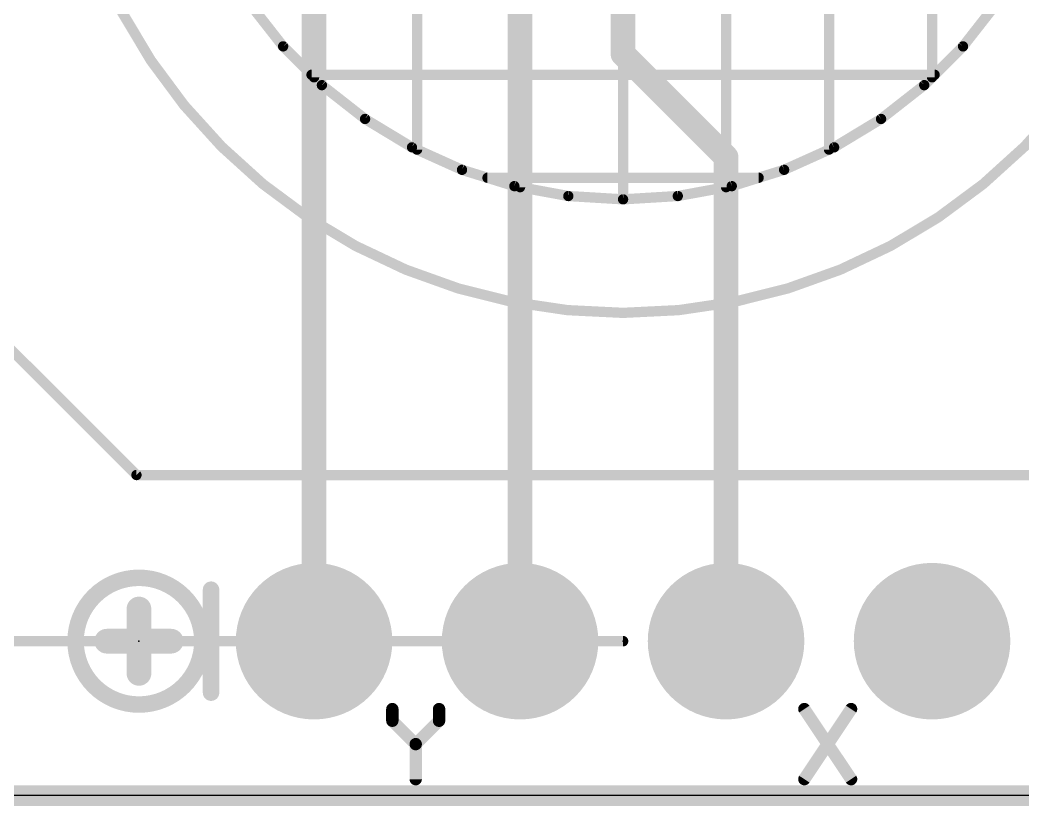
# Model space of a CAD drawing. Extents: x -11.6 to 25.5, y -0.1 to 26.8.
# Drawn here: x 5.26 to 17.63, y -0.13 to 9.57 of the extents above; entities that cross this region are included whole.
import ezdxf

# ---------------------------------------------------------------- set-up
doc = ezdxf.new("R2010")
doc.units = 0
for name, color, linetype in [('1', 12, 'CONTINUOUS'), ('16', 132, 'CONTINUOUS'), ('17', 110, 'CONTINUOUS'), ('20', 53, 'CONTINUOUS'), ('21', 40, 'CONTINUOUS'), ('23', 53, 'CONTINUOUS'), ('47', 253, 'CONTINUOUS'), ('51', 253, 'CONTINUOUS')]:
    doc.layers.add(name, color=color, linetype=linetype)

# ---------------------------------------------------------------- blocks, each defined once
blk = doc.blocks.new('RECT')
blk.add_solid([(-0.5, -0.5), (0.5, -0.5), (-0.5, 0.5), (0.5, 0.5)])
blk = doc.blocks.new('ROUNDP')
at = {"const_width": 0.5}
blk.add_lwpolyline([(0, -0.25, 1), (0, 0.25, 1), (0, -0.25)], format="xyb", dxfattribs=at)

msp = doc.modelspace()

# ---------------------------------------------------------------- linework, layer by layer
at = {"layer": '1'}
for points, const_width in [([(12.7, 21.954), (12.7, 9.144)], 0.3048), ([(12.7, 9.144), (13.97, 7.874)], 0.3048), ([(13.97, 7.874), (13.97, 1.905)], 0.3048), ([(0, 0), (25.4, 0)], 0.254)]:
    msp.add_lwpolyline(points, dxfattribs=dict(at, const_width=const_width))
at = {"layer": '1', "const_width": 0.1524}
for points in [[(12.7539, 9.1979, 1), (12.6461, 9.0901)], [(12.6238, 9.144, 1), (12.7762, 9.144)], [(14.0462, 7.874, 1), (13.8938, 7.874)], [(13.9161, 7.8201, 1), (14.0239, 7.9279)], [(13.8938, 1.905, 1), (14.0462, 1.905)]]:
    msp.add_lwpolyline(points, format="xyb", dxfattribs=at)
at = {"layer": '16'}
for points, const_width in [([(8.89, 1.905), (8.89, 10.414)], 0.3048), ([(11.43, 10.16), (11.43, 9.271)], 0.3048), ([(11.43, 1.905), (11.43, 9.271)], 0.3048), ([(0, 0), (25.4, 0)], 0.254)]:
    msp.add_lwpolyline(points, dxfattribs=dict(at, const_width=const_width))
at = {"layer": '16', "const_width": 0.1524}
for points in [[(11.5062, 9.271, 1), (11.3538, 9.271)], [(11.3538, 9.271, 1), (11.5062, 9.271)], [(8.8138, 1.905, 1), (8.9662, 1.905)], [(11.3538, 1.905, 1), (11.5062, 1.905)]]:
    msp.add_lwpolyline(points, format="xyb", dxfattribs=at)
at = {"layer": '20'}
msp.add_line((22.86, 0), (2.54, 0), dxfattribs=at)
at = {"layer": '21'}
for points, const_width in [([(12.7, 5.954, 1), (12.7, 19.954, 1), (12.7, 5.954)], 0.127), ([(8.5308, 9.263, 1), (8.4859, 9.2181)], 0.0635), ([(8.4833, 9.2209, 1), (8.5333, 9.2601)], 0.0635), ([(16.8667, 9.2601, 1), (16.9167, 9.2209)], 0.0635), ([(16.9141, 9.2181, 1), (16.8692, 9.263)], 0.0635), ([(8.8589, 8.9218, 1), (8.8589, 8.8582)], 0.0635), ([(16.5411, 8.8582, 1), (16.5411, 8.9218)], 0.0635), ([(8.8582, 8.8589, 1), (8.9218, 8.8589)], 0.0635), ([(9.0061, 8.7873, 1), (8.9669, 8.7373)], 0.0635), ([(8.9641, 8.7399, 1), (9.009, 8.7848)], 0.0635), ([(16.391, 8.7848, 1), (16.4359, 8.7399)], 0.0635), ([(16.4331, 8.7373, 1), (16.3939, 8.7873)], 0.0635), ([(16.4783, 8.8589, 1), (16.5418, 8.8589)], 0.0635), ([(9.5353, 8.3725, 1), (9.5024, 8.3181)], 0.0635), ([(15.8976, 8.3181, 1), (15.8647, 8.3725)], 0.0635), ([(9.4993, 8.3203, 1), (9.5384, 8.3703)], 0.0635), ([(15.8616, 8.3703, 1), (15.9007, 8.3203)], 0.0635), ([(10.1106, 8.0244, 1), (10.0845, 7.9665)], 0.0635), ([(10.0811, 7.9683, 1), (10.114, 8.0226)], 0.0635), ([(15.286, 8.0226, 1), (15.3189, 7.9683)], 0.0635), ([(15.3155, 7.9665, 1), (15.2894, 8.0244)], 0.0635), ([(10.1282, 7.9673, 1), (10.1918, 7.9673)], 0.0635), ([(15.2082, 7.9673, 1), (15.2718, 7.9673)], 0.0635), ([(10.7237, 7.7482, 1), (10.7048, 7.6876)], 0.0635), ([(10.7012, 7.689, 1), (10.7272, 7.7469)], 0.0635), ([(11.0284, 7.6517, 1), (11.0284, 7.5883)], 0.0635), ([(14.3716, 7.5883, 1), (14.3716, 7.6517)], 0.0635), ([(14.6728, 7.7469, 1), (14.6988, 7.689)], 0.0635), ([(14.6952, 7.6876, 1), (14.6763, 7.7482)], 0.0635), ([(11.3656, 7.548, 1), (11.3541, 7.4855)], 0.0635), ([(11.3504, 7.4864, 1), (11.3693, 7.547)], 0.0635), ([(14.0307, 7.547, 1), (14.0496, 7.4864)], 0.0635), ([(14.0459, 7.4855, 1), (14.0344, 7.548)], 0.0635), ([(11.3982, 7.5039, 1), (11.4618, 7.5039)], 0.0635), ([(12.0269, 7.4265, 1), (12.0231, 7.3631)], 0.0635), ([(12.0193, 7.3636, 1), (12.0307, 7.4261)], 0.0635), ([(13.3693, 7.4261, 1), (13.3807, 7.3636)], 0.0635), ([(13.3769, 7.3631, 1), (13.3731, 7.4265)], 0.0635), ([(13.9383, 7.5039, 1), (14.0018, 7.5039)], 0.0635), ([(12.6981, 7.3857, 1), (12.7019, 7.3223)], 0.0635), ([(12.6683, 7.354, 1), (12.7318, 7.354)], 0.0635), ([(12.6981, 7.3223, 1), (12.7019, 7.3857)], 0.0635), ([(6.7, 3.9858, 1), (6.7, 3.9223)], 0.0635), ([(6.6775, 3.9315, 1), (6.7225, 3.9765)], 0.0635), ([(6.731, 1.1233, 1), (6.731, 2.6867, 1), (6.731, 1.1233)], 0.2032), ([(6.8072, 2.3018, 1), (6.6548, 2.3018)], 0.1524), ([(6.3341, 1.9812, 1), (6.3341, 1.8288)], 0.1524), ([(7.1278, 1.8288, 1), (7.1278, 1.9812)], 0.1524), ([(6.6548, 1.5082, 1), (6.8072, 1.5082)], 0.1524), ([(9.8933, 1.0675, 1), (9.8171, 1.0675)], 0.0762), ([(10.4695, 1.0675, 1), (10.3933, 1.0675)], 0.0762), ([(14.9669, 1.0887, 1), (14.9035, 1.0464)], 0.0762), ([(15.5431, 1.0464, 1), (15.4797, 1.0887)], 0.0762), ([(9.8821, 0.9504, 1), (9.8283, 0.8965)], 0.0762), ([(10.4584, 0.8965, 1), (10.4045, 0.9504)], 0.0762), ([(9.8171, 0.9235, 1), (9.8933, 0.9235)], 0.0762), ([(10.3933, 0.9235, 1), (10.4695, 0.9235)], 0.0762), ([(10.1814, 0.6354, 1), (10.1052, 0.6354)], 0.0762), ([(10.1164, 0.6623, 1), (10.1703, 0.6084)], 0.0762), ([(10.1164, 0.6084, 1), (10.1703, 0.6623)], 0.0762), ([(14.9035, 0.2243, 1), (14.9669, 0.1821)], 0.0762), ([(15.4797, 0.1821, 1), (15.5431, 0.2243)], 0.0762), ([(10.1052, 0.2032, 1), (10.1814, 0.2032)], 0.0762)]:
    msp.add_lwpolyline(points, format="xyb", dxfattribs=dict(at, const_width=const_width))
for points, const_width in [([(12.7, 7.354), (12.7, 18.554)], 0.127), ([(11.43, 7.5039), (11.43, 18.4041)], 0.127), ([(13.97, 7.5039), (13.97, 18.4041)], 0.127), ([(10.16, 7.9673), (10.16, 17.9407)], 0.127), ([(15.24, 7.9673), (15.24, 17.9407)], 0.127), ([(8.89, 8.8589), (8.89, 17.0491)], 0.127), ([(16.51, 8.8589), (16.51, 17.0491)], 0.127), ([(8.5083, 9.2405), (8.0913, 9.7728)], 0.127), ([(17.3087, 9.7728), (16.8917, 9.2405)], 0.127), ([(8.9865, 8.7623), (8.5083, 9.2405)], 0.127), ([(16.8917, 9.2405), (16.4135, 8.7623)], 0.127), ([(8.8589, 8.89), (16.5411, 8.89)], 0.127), ([(9.5188, 8.3453), (8.9865, 8.7623)], 0.127), ([(16.4135, 8.7623), (15.8812, 8.3453)], 0.127), ([(10.0976, 7.9954), (9.5188, 8.3453)], 0.127), ([(15.8812, 8.3453), (15.3025, 7.9954)], 0.127), ([(10.7142, 7.7179), (10.0976, 7.9954)], 0.127), ([(15.3025, 7.9954), (14.6858, 7.7179)], 0.127), ([(11.3598, 7.5167), (10.7142, 7.7179)], 0.127), ([(11.0284, 7.62), (14.3716, 7.62)], 0.127), ([(14.6858, 7.7179), (14.0402, 7.5167)], 0.127), ([(12.025, 7.3948), (11.3598, 7.5167)], 0.127), ([(14.0402, 7.5167), (13.375, 7.3948)], 0.127), ([(12.7, 7.354), (12.025, 7.3948)], 0.127), ([(13.375, 7.3948), (12.7, 7.354)], 0.127), ([(6.7, 3.954), (3.7, 6.954)], 0.127), ([(18.7, 3.954), (6.7, 3.954)], 0.127), ([(6.731, 2.3018), (6.731, 1.5082)], 0.3048), ([(7.1278, 1.905), (6.3341, 1.905)], 0.3048), ([(9.8552, 1.0675), (9.8552, 0.9235)], 0.1524), ([(10.4314, 0.9235), (10.4314, 1.0675)], 0.1524), ([(14.9352, 1.0675), (15.5114, 0.2032)], 0.1524), ([(15.5114, 1.0675), (14.9352, 0.2032)], 0.1524), ([(9.8552, 0.9235), (10.1433, 0.6354)], 0.1524), ([(10.1433, 0.6354), (10.4314, 0.9235)], 0.1524), ([(10.1433, 0.6354), (10.1433, 0.2032)], 0.1524)]:
    msp.add_lwpolyline(points, dxfattribs=dict(at, const_width=const_width))
at = {"layer": '23'}
for p in [(6.731, 1.905), (12.7, 1.905)]:
    msp.add_point(p, dxfattribs=at)
at = {"layer": '47', "const_width": 0.13}
msp.add_lwpolyline([(12.7, 1.905), (-11.221, 1.905)], dxfattribs=at)
at = {"layer": '47', "const_width": 0.065}
msp.add_lwpolyline([(12.7, 1.8725, 1), (12.7, 1.9375)], format="xyb", dxfattribs=at)
at = {"layer": '51', "const_width": 0.2032}
msp.add_lwpolyline([(7.62, 2.54), (7.62, 1.27)], dxfattribs=at)
at = {"layer": '51', "const_width": 0.1016}
for points in [[(7.6708, 2.54, 1), (7.5692, 2.54)], [(7.5692, 1.27, 1), (7.6708, 1.27)]]:
    msp.add_lwpolyline(points, format="xyb", dxfattribs=at)

# ---------------------------------------------------------------- block references
at = {"layer": '17', "xscale": 1.9304, "yscale": 1.9304, "rotation": 90}
for p in [(8.89, 1.905), (8.89, 1.905), (11.43, 1.905), (11.43, 1.905), (13.97, 1.905), (13.97, 1.905), (16.51, 1.905), (16.51, 1.905)]:
    msp.add_blockref('ROUNDP', p, dxfattribs=at)
at = {"layer": '51', "xscale": 0.508, "yscale": 0.508}
for p in [(8.89, 1.905), (11.43, 1.905), (13.97, 1.905), (16.51, 1.905)]:
    msp.add_blockref('RECT', p, dxfattribs=at)

doc.saveas('drawing.dxf')
